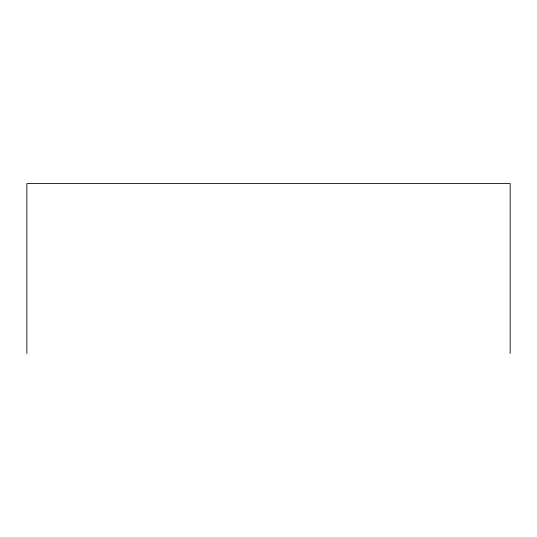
<?xml version="1.0" encoding="UTF-8"?>
<svg xmlns="http://www.w3.org/2000/svg" width="537" height="537" viewBox="0 0 537 537"><rect width="100%" height="100%" fill="white"/><g stroke="black" fill="none" stroke-linecap="round" stroke-linejoin="round"><path stroke-width="0.81" d="M510.15 353.427L510.15 183.573L26.85 183.573L26.85 353.427"/></g></svg>
